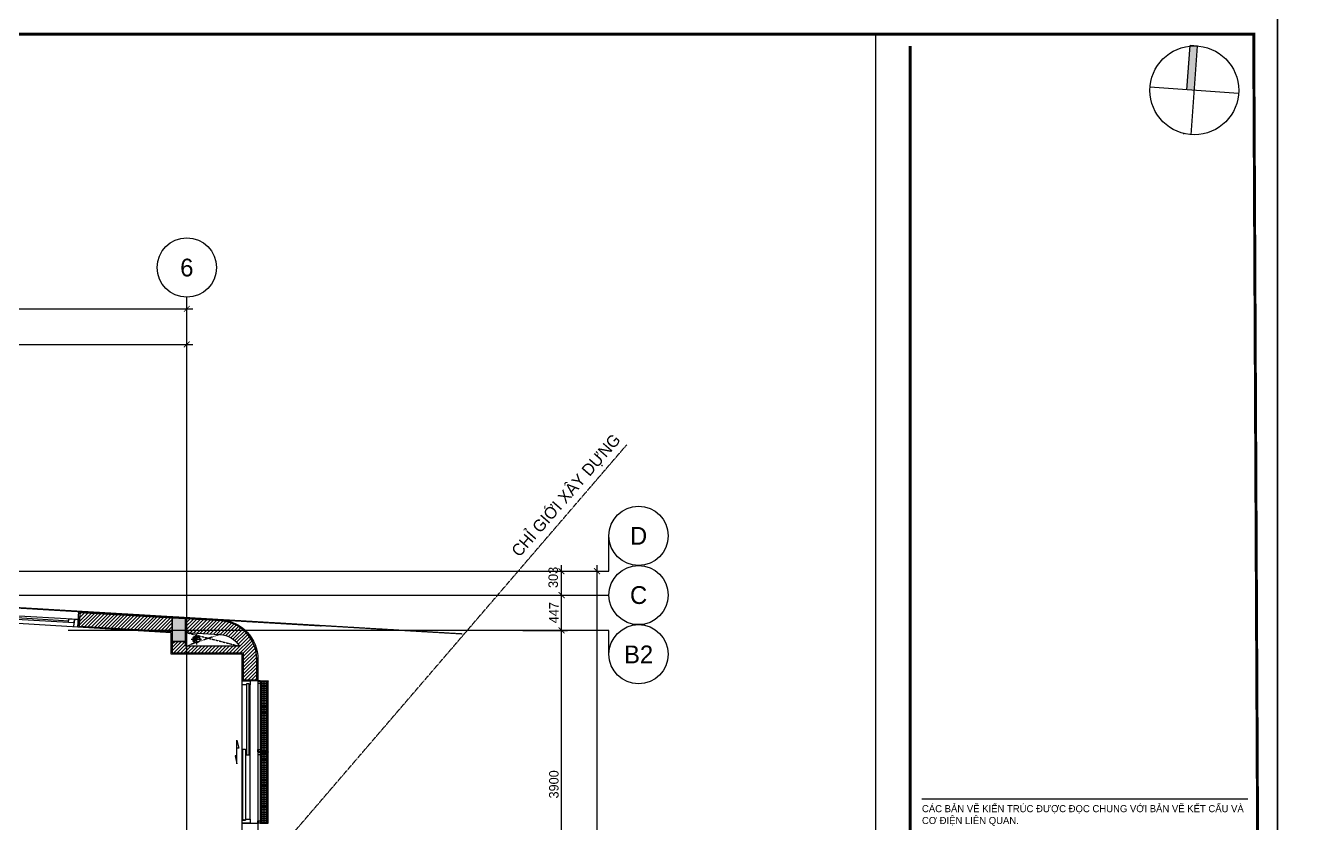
# Model space of a CAD drawing. Header units: inches. Extents: x 1721084 to 1854744, y 225101 to 488646.
# Drawn here: x 1794343 to 1810387, y 246379 to 256488 of the extents above; entities that cross this region are included whole.
import ezdxf
from ezdxf.enums import TextEntityAlignment as Align

# ---------------------------------------------------------------- set-up
doc = ezdxf.new("R2010")
doc.units = ezdxf.units.IN
doc.header["$MEASUREMENT"] = 0
for name, pattern in [('X-PL-T5$0$X-GRID-TYPICAL$0$CENTER2', [1.125, 0.75, -0.125, 0.125, -0.125]), ('X-PL-T5$0$X-PL-T5$0$DASHED', [0.75, 0.5, -0.25]), ('X-PL-T5$0$X-PL-T5$0$DASHEDX2', [1.5, 1, -0.5]), ('X-PL-T5$0$X-PL-T5$0$HIDDEN2', [0.1875, 0.125, -0.0625])]:
    doc.linetypes.add(name, pattern=pattern)
for name, color, linetype in [('A-ANNO-DIM 100', 252, 'Continuous'), ('I.A.M TITLEBLOCK - A2 -H$0$A-ANNO-KEY', 250, 'Continuous'), ('I.A.M TITLEBLOCK - A2 -H$0$A-ANNO-SYMB', 250, 'Continuous'), ('I.A.M TITLEBLOCK - A2 -H$0$A-TBLK-TEXT', 250, 'Continuous'), ('X-PL-T5$0$A-XREF', 250, 'Continuous'), ('X-PL-T5$0$X-GRID-TYPICAL$0$A-ANNO-DIM 75', 250, 'Continuous'), ('X-PL-T5$0$X-GRID-TYPICAL$0$A-GRID', 250, 'X-PL-T5$0$X-GRID-TYPICAL$0$CENTER2'), ('X-PL-T5$0$X-GRID-TYPICAL$0$A-GRID-SYMB', 250, 'Continuous'), ('X-PL-T5$0$X-PL-T5$0$A-ANNO-RNAM', 250, 'Continuous'), ('X-PL-T5$0$X-PL-T5$0$A-FLOR-ABOV', 250, 'X-PL-T5$0$X-PL-T5$0$HIDDEN2'), ('X-PL-T5$0$X-PL-T5$0$A-FLOR-DRAN', 250, 'Continuous'), ('X-PL-T5$0$X-PL-T5$0$A-FLOR-PATT', 250, 'Continuous'), ('X-PL-T5$0$X-PL-T5$0$A-FLOR-WALL', 250, 'Continuous'), ('X-PL-T5$0$X-PL-T5$0$A-FLOR-WALL-FNSH', 250, 'Continuous'), ('X-PL-T5$0$X-PL-T5$0$A-FLOR-WALL-PART', 250, 'Continuous'), ('X-PL-T5$0$X-PL-T5$0$A-FLOR-WALL-PATT', 250, 'Continuous'), ('X-PL-T5$0$X-PL-T5$0$A-FLOR-WDW', 250, 'Continuous'), ('X-PL-T5$0$X-PL-T5$0$A-XREF', 250, 'Continuous'), ('X-PL-T5$0$X-PL-T5$0$B- Ranh Lo Gioi', 250, 'X-PL-T5$0$X-PL-T5$0$DASHEDX2'), ('X-PL-T5$0$X-PL-T5$0$CGXD', 250, 'Continuous'), ('X-PL-T5$0$XREF1$0$A-FLOR-COLS-CONC', 6, 'Continuous'), ('X-PL-T5$0$XREF1$0$A-FLOR-PATT', 250, 'Continuous')]:
    doc.layers.add(name, color=color, linetype=linetype)
doc.styles.add('I.A.M TITLEBLOCK - A2 -H$0$TITLE BLOCK', font='arial.ttf')
doc.styles.add('X-PL-T5$0$X-GRID-TYPICAL$0$HDUNGARC', font='vn_vni.shx')
doc.styles.add('X-PL-T5$0$X-GRID-TYPICAL$0$SYMBTEXT', font='VAVON_.TTF')
doc.styles.add('X-PL-T5$0$X-PL-T5$0$SYMBTEXT', font='VAVON_.TTF')
doc.dimstyles.new('X-PL-T5$0$X-GRID-TYPICAL$0$DIM-75', dxfattribs={"dimscale": 75, "dimtxt": 1.6, "dimasz": 1, "dimexe": 1, "dimexo": 1, "dimgap": 0.5, "dimtad": 1, "dimdec": 0, "dimzin": 0, "dimdsep": 46, "dimtxsty": 'X-PL-T5$0$X-GRID-TYPICAL$0$HDUNGARC', "dimblk": 'X-PL-T5$0$X-GRID-TYPICAL$0$_ArchTick', "dimcen": 2, "dimdle": 1, "dimclrd": 256, "dimclre": 9, "dimclrt": 3, "dimadec": 0, "dimazin": 0, "dimtfac": 1, "dimtdec": 0, "dimtix": 1, "dimtmove": 2, "dimatfit": 2, "dimfxl": 1, "dimtolj": 1, "dimtzin": 0, "dimarcsym": 2})

# ---------------------------------------------------------------- blocks, each defined once
blk = doc.blocks.new('X-PL-T5$0$X-GRID-TYPICAL$0$SYMB-GRID')
blk.add_circle((0, 0), 5)
at = {"color": 2, "style": 'X-PL-T5$0$X-GRID-TYPICAL$0$SYMBTEXT', "flags": 4}
blk.add_attdef('NUM', text='', height=3, dxfattribs=at).set_placement((0, 0), align=Align.MIDDLE)
blk = doc.blocks.new('X-PL-T5$0$X-GRID-TYPICAL$0$_ArchTick')
at = {"color": 0, "linetype": 'ByBlock', "const_width": 0.15}
blk.add_lwpolyline([(-0.5, -0.48), (0.5, 0.52)], dxfattribs=at)
blk = doc.blocks.new('*D535')
at = {"layer": 'Defpoints', "color": 0, "transparency": 16777216}
for p in [(29778, 10950), (30794, 10950), (29778, -1000)]:
    blk.add_point(p, dxfattribs=at)
at = {"layer": 'X-PL-T5$0$X-GRID-TYPICAL$0$A-ANNO-DIM 75', "color": 9, "lineweight": -2, "transparency": 16777216}
for p, q in [((29853, 10950), (30869, 10950)), ((29853, -1000), (30869, -1000))]:
    blk.add_line(p, q, dxfattribs=at)
at = {"layer": 'X-PL-T5$0$X-GRID-TYPICAL$0$A-ANNO-DIM 75', "lineweight": -2, "transparency": 16777216}
blk.add_line((30794, -1075), (30794, 11025), dxfattribs=at)
at = {"layer": 'X-PL-T5$0$X-GRID-TYPICAL$0$A-ANNO-DIM 75', "lineweight": -2, "transparency": 16777216, "xscale": 75, "yscale": 75, "zscale": 75}
for p, rotation in [((30794, 10950), 90), ((30794, -1000), 270)]:
    blk.add_blockref('X-PL-T5$0$X-GRID-TYPICAL$0$_ArchTick', p, dxfattribs=dict(at, rotation=rotation))
at = {"layer": 'X-PL-T5$0$X-GRID-TYPICAL$0$A-ANNO-DIM 75', "color": 3, "transparency": 16777216, "insert": (30697, 4975), "char_height": 120, "attachment_point": 5, "rotation": 90, "style": 'X-PL-T5$0$X-GRID-TYPICAL$0$HDUNGARC'}
blk.add_mtext('\\A1;11950', dxfattribs=at)
blk = doc.blocks.new('*D536')
at = {"layer": 'Defpoints', "color": 0, "transparency": 16777216}
for p in [(29778, 10200), (30344, 10200), (29778, 6300)]:
    blk.add_point(p, dxfattribs=at)
at = {"layer": 'X-PL-T5$0$X-GRID-TYPICAL$0$A-ANNO-DIM 75', "lineweight": -2, "transparency": 16777216}
blk.add_line((30344, 6225), (30344, 10275), dxfattribs=at)
at = {"layer": 'X-PL-T5$0$X-GRID-TYPICAL$0$A-ANNO-DIM 75', "color": 9, "lineweight": -2, "transparency": 16777216}
for p, q in [((29853, 10200), (30419, 10200)), ((29853, 6300), (30419, 6300))]:
    blk.add_line(p, q, dxfattribs=at)
at = {"layer": 'X-PL-T5$0$X-GRID-TYPICAL$0$A-ANNO-DIM 75', "lineweight": -2, "transparency": 16777216, "xscale": 75, "yscale": 75, "zscale": 75}
for p, rotation in [((30344, 10200), 90), ((30344, 6300), 270)]:
    blk.add_blockref('X-PL-T5$0$X-GRID-TYPICAL$0$_ArchTick', p, dxfattribs=dict(at, rotation=rotation))
at = {"layer": 'X-PL-T5$0$X-GRID-TYPICAL$0$A-ANNO-DIM 75', "color": 3, "transparency": 16777216, "insert": (30247, 8250), "char_height": 120, "attachment_point": 5, "rotation": 90, "style": 'X-PL-T5$0$X-GRID-TYPICAL$0$HDUNGARC'}
blk.add_mtext('\\A1;3900', dxfattribs=at)
blk = doc.blocks.new('*D524')
at = {"layer": 'Defpoints', "color": 0, "transparency": 16777216}
for p in [(25600, 13820), (20700, 13370), (25600, 13370)]:
    blk.add_point(p, dxfattribs=at)
at = {"layer": 'X-PL-T5$0$X-GRID-TYPICAL$0$A-ANNO-DIM 75', "lineweight": -2, "transparency": 16777216}
blk.add_line((20625, 13820), (25675, 13820), dxfattribs=at)
at = {"layer": 'X-PL-T5$0$X-GRID-TYPICAL$0$A-ANNO-DIM 75', "color": 9, "lineweight": -2, "transparency": 16777216}
for p, q in [((20700, 13445), (20700, 13895)), ((25600, 13445), (25600, 13895))]:
    blk.add_line(p, q, dxfattribs=at)
at = {"layer": 'X-PL-T5$0$X-GRID-TYPICAL$0$A-ANNO-DIM 75', "lineweight": -2, "transparency": 16777216, "xscale": 75, "yscale": 75, "zscale": 75, "rotation": 180}
blk.add_blockref('X-PL-T5$0$X-GRID-TYPICAL$0$_ArchTick', (20700, 13820), dxfattribs=at)
at = {"layer": 'X-PL-T5$0$X-GRID-TYPICAL$0$A-ANNO-DIM 75', "lineweight": -2, "transparency": 16777216, "xscale": 75, "yscale": 75, "zscale": 75}
blk.add_blockref('X-PL-T5$0$X-GRID-TYPICAL$0$_ArchTick', (25600, 13820), dxfattribs=at)
at = {"layer": 'X-PL-T5$0$X-GRID-TYPICAL$0$A-ANNO-DIM 75', "color": 3, "transparency": 16777216, "insert": (23150, 13918), "char_height": 120, "attachment_point": 5, "style": 'X-PL-T5$0$X-GRID-TYPICAL$0$HDUNGARC'}
blk.add_mtext('\\A1;4900', dxfattribs=at)
blk = doc.blocks.new('*D525')
at = {"layer": 'Defpoints', "color": 0, "transparency": 16777216}
for p in [(25600, 14270), (0, 13370), (25600, 13370)]:
    blk.add_point(p, dxfattribs=at)
at = {"layer": 'X-PL-T5$0$X-GRID-TYPICAL$0$A-ANNO-DIM 75', "color": 9, "lineweight": -2, "transparency": 16777216}
for p, q in [((0, 13445), (0, 14345)), ((25600, 13445), (25600, 14345))]:
    blk.add_line(p, q, dxfattribs=at)
at = {"layer": 'X-PL-T5$0$X-GRID-TYPICAL$0$A-ANNO-DIM 75', "lineweight": -2, "transparency": 16777216}
blk.add_line((-75, 14270), (25675, 14270), dxfattribs=at)
at = {"layer": 'X-PL-T5$0$X-GRID-TYPICAL$0$A-ANNO-DIM 75', "lineweight": -2, "transparency": 16777216, "xscale": 75, "yscale": 75, "zscale": 75, "rotation": 180}
blk.add_blockref('X-PL-T5$0$X-GRID-TYPICAL$0$_ArchTick', (0, 14270), dxfattribs=at)
at = {"layer": 'X-PL-T5$0$X-GRID-TYPICAL$0$A-ANNO-DIM 75', "lineweight": -2, "transparency": 16777216, "xscale": 75, "yscale": 75, "zscale": 75}
blk.add_blockref('X-PL-T5$0$X-GRID-TYPICAL$0$_ArchTick', (25600, 14270), dxfattribs=at)
at = {"layer": 'X-PL-T5$0$X-GRID-TYPICAL$0$A-ANNO-DIM 75', "color": 3, "transparency": 16777216, "insert": (12800, 14368), "char_height": 120, "attachment_point": 5, "style": 'X-PL-T5$0$X-GRID-TYPICAL$0$HDUNGARC'}
blk.add_mtext('\\A1;25600', dxfattribs=at)
blk = doc.blocks.new('*D547')
at = {"layer": 'Defpoints', "color": 0, "transparency": 16777216}
for p in [(29778, 10647), (30344, 10647), (29778, 10200)]:
    blk.add_point(p, dxfattribs=at)
at = {"layer": 'X-PL-T5$0$X-GRID-TYPICAL$0$A-ANNO-DIM 75', "color": 9, "lineweight": -2, "transparency": 16777216}
for p, q in [((29853, 10647), (30419, 10647)), ((29853, 10200), (30419, 10200))]:
    blk.add_line(p, q, dxfattribs=at)
at = {"layer": 'X-PL-T5$0$X-GRID-TYPICAL$0$A-ANNO-DIM 75', "lineweight": -2, "transparency": 16777216}
blk.add_line((30344, 10125), (30344, 10722), dxfattribs=at)
at = {"layer": 'X-PL-T5$0$X-GRID-TYPICAL$0$A-ANNO-DIM 75', "lineweight": -2, "transparency": 16777216, "xscale": 75, "yscale": 75, "zscale": 75}
for p, rotation in [((30344, 10647), 90), ((30344, 10200), 270)]:
    blk.add_blockref('X-PL-T5$0$X-GRID-TYPICAL$0$_ArchTick', p, dxfattribs=dict(at, rotation=rotation))
at = {"layer": 'X-PL-T5$0$X-GRID-TYPICAL$0$A-ANNO-DIM 75', "color": 3, "transparency": 16777216, "insert": (30247, 10424), "char_height": 120, "attachment_point": 5, "rotation": 90, "style": 'X-PL-T5$0$X-GRID-TYPICAL$0$HDUNGARC'}
blk.add_mtext('\\A1;447', dxfattribs=at)
blk = doc.blocks.new('*D527')
at = {"layer": 'Defpoints', "color": 0, "transparency": 16777216}
for p in [(29778, 10950), (30344, 10950), (29778, 10647)]:
    blk.add_point(p, dxfattribs=at)
at = {"layer": 'X-PL-T5$0$X-GRID-TYPICAL$0$A-ANNO-DIM 75', "color": 9, "lineweight": -2, "transparency": 16777216}
for p, q in [((29853, 10950), (30419, 10950)), ((29853, 10647), (30419, 10647))]:
    blk.add_line(p, q, dxfattribs=at)
at = {"layer": 'X-PL-T5$0$X-GRID-TYPICAL$0$A-ANNO-DIM 75', "lineweight": -2, "transparency": 16777216}
blk.add_line((30344, 10572), (30344, 11025), dxfattribs=at)
at = {"layer": 'X-PL-T5$0$X-GRID-TYPICAL$0$A-ANNO-DIM 75', "lineweight": -2, "transparency": 16777216, "xscale": 75, "yscale": 75, "zscale": 75}
for p, rotation in [((30344, 10950), 90), ((30344, 10647), 270)]:
    blk.add_blockref('X-PL-T5$0$X-GRID-TYPICAL$0$_ArchTick', p, dxfattribs=dict(at, rotation=rotation))
at = {"layer": 'X-PL-T5$0$X-GRID-TYPICAL$0$A-ANNO-DIM 75', "color": 3, "transparency": 16777216, "insert": (30239, 10871), "char_height": 120, "attachment_point": 5, "rotation": 90, "style": 'X-PL-T5$0$X-GRID-TYPICAL$0$HDUNGARC'}
blk.add_mtext('\\A1;303', dxfattribs=at)
blk = doc.blocks.new('X-PL-T5$0$X-PL-T5$0$NM 90')
h = blk.add_hatch()
h.set_pattern_fill('DASH', color=8, scale=400)
h.paths.add_polyline_path([(0, 45, 1), (0, 0)])
h.paths.add_polyline_path([(0, 45), (0, 0), (45, 0, 0.4142136)])
h.paths.add_polyline_path([(45, 0), (0, 0, -1), (0, -45, 0.4142136)])
h = blk.add_hatch()
h.set_pattern_fill('DASH', color=256, scale=400)
h.paths.add_polyline_path([(0, 45, 1), (0, 0)])
h.paths.add_polyline_path([(0, 45), (0, 0), (45, 0, 0.4142136)])
h.paths.add_polyline_path([(45, 0), (0, 0, -1), (0, -45, 0.4142136)])
h = blk.add_hatch()
h.set_pattern_fill('DASH', color=8, scale=400)
h.paths.add_polyline_path([(0, 45, 1), (0, 0)])
h.paths.add_polyline_path([(0, 45), (0, 0), (45, 0, 0.4142136)])
h.paths.add_polyline_path([(45, 0), (0, 0, -1), (0, -45, 0.4142136)])
h = blk.add_hatch(color=8)
h.dxf.hatch_style = 1
h.paths.add_polyline_path([(0, 45, 1), (0, 0)])
h.paths.add_polyline_path([(0, 45), (0, 0), (45, 0, 0.4142136)])
h.paths.add_polyline_path([(45, 0), (0, 0, -1), (0, -45, 0.4142136)])
at = {"color": 8}
for points in [[(65, 0), (-65, 0)], [(0, 65), (0, -65)]]:
    blk.add_lwpolyline(points, dxfattribs=at)
blk.add_circle((0, 0), 45)
for centre, start, end in [((0, 22.5), 90, 270), ((0, -22.5), 270, 90)]:
    blk.add_arc(centre, 22.5, start, end)
blk = doc.blocks.new('*U517')
at = {"color": 0, "ltscale": 40}
for p, q in [((-600, 100), (300, 100)), ((300, 0), (-600, 0))]:
    blk.add_line(p, q, dxfattribs=at)
at = {"ltscale": 40}
for p, q in [((-480, 50), (180, 50)), ((180, 25), (-480, 25))]:
    blk.add_line(p, q, dxfattribs=at)
at = {"color": 0, "lineweight": -2}
for points in [[(-600, 100), (-550, 100), (-550, 0), (-600, 0)], [(300, 100), (250, 100), (250, 0), (300, 0)]]:
    blk.add_lwpolyline(points, close=True, dxfattribs=at)
at = {"ltscale": 40}
for points in [[(-550, 50), (-480, 50), (-480, 0), (-550, 0)], [(180, 50), (250, 50), (250, 0), (180, 0)]]:
    blk.add_lwpolyline(points, close=True, dxfattribs=at)
blk = doc.blocks.new('X-PL-T5$0$XREF1')
at = {"layer": 'X-PL-T5$0$XREF1$0$A-FLOR-PATT'}
h = blk.add_hatch(dxfattribs=at)
h.set_pattern_fill('!BTCT', color=250, scale=20, pattern_type=2)
h.set_pattern_definition([(50, (0, 0), (143.45204, -12.55043), [15, -165]), (355, (0, 0), (-27.7503, 150.4384), [12, -132]), (100.4514, (11.95, -1.05), (115.7019, 137.8879), [12.74804, -140.2284]), (46.1842, (0, 40), (213.4482, -33.1038), [22.5, -247.5]), (96.6356, (17.79, 37.24), (186.9325, 194.8236), [19.122, -210.3426]), (351.1842, (0, 40), (186.9324, 194.8237), [18, -198]), (21, (20, 30), (119.3814, -80.5238), [15, -165]), (326, (20, 30), (48.6631, 145.03), [12, -132]), (71.4514, (29.95, 23.29), (168.0445, 64.5061), [12.74804, -140.2284]), (37.5, (0, 0), (2.43197, 66.57877), [0, -130.4, 0, -134, 0, -132.5]), (7.5, (0, 0), (52.6139, 78.88234), [0, -76.4, 0, -127.4, 0, -50.5]), (327.5, (-44.6, 0), (106.76449, -4.51097), [0, -50, 0, -156, 0, -207]), (317.5, (-64.6, 0), (116.63723, 20.021), [0, -65, 0, -103.6, 0, -147]), (45, (0, 0), (-60.10408, 60.10408), []), (45, (0, 24.5), (-60.10408, 60.10408), [])])
h.paths.add_polyline_path([(20685, 3915), (20685, 4285), (20415, 4285), (20415, 3915)])
h.paths.add_polyline_path([(19915, 685), (19915, 375), (20685, 375), (20685, 685)])
h.paths.add_polyline_path([(15485, -985), (15485, -715), (14815, -715), (14815, -985)])
h.paths.add_polyline_path([(15385, 4285), (15015, 4285), (15015, 3915), (15385, 3915)])
h.paths.add_polyline_path([(8785, 5465), (8785, 5935), (8315, 5935), (8315, 5465)])
h.paths.add_polyline_path([(300, 385), (15, 385), (15, 15), (300, 15)])
h.paths.add_polyline_path([(4265, -985), (4735, -985), (4735, -715), (4265, -715)])
h.paths.add_polyline_path([(8515, -985), (8785, -985), (8785, -615), (8515, -615)])
h.paths.add_polyline_path([(15, 5465), (485, 5465), (485, 5935), (15, 5935)])
h.paths.add_polyline_path([(285, 11335), (15, 11335), (15, 10965), (285, 10965)])
h.paths.add_polyline_path([(8785, 11337), (8515, 11352), (8515, 10965), (8785, 10965)])
h.paths.add_polyline_path([(4735, 11576), (4265, 11603), (4265, 11315), (4735, 11315)])
h.paths.add_polyline_path([(20685, 10634), (20415, 10650), (20415, 10215), (20685, 10215)])
h.paths.add_polyline_path([(15485, 10941), (15015, 10969), (15015, 10665), (15485, 10665)])
h.paths.add_polyline_path([(25585, 10345), (25415, 10355), (25415, 10060), (25585, 10060)])
at = {"layer": 'X-PL-T5$0$XREF1$0$A-FLOR-COLS-CONC'}
blk.add_lwpolyline([(25585, 10345), (25415, 10355), (25415, 10060), (25585, 10060)], close=True, dxfattribs=at)
blk = doc.blocks.new('*U516')
at = {"color": 8, "ltscale": 100}
for p, q in [((50, 100), (1750, 100)), ((50, 0), (1750, 0))]:
    blk.add_line(p, q, dxfattribs=at)
for points in [[(50, 100), (0, 100), (0, 0), (50, 0), (50, 10), (35, 10), (35, 45), (50, 45)], [(935, 45), (35, 45), (35, 10), (935, 10)], [(865, 90), (1765, 90), (1765, 55), (865, 55)], [(1800, 100), (1750, 100), (1750, 90), (1765, 90), (1765, 55), (1750, 55), (1750, 0), (1800, 0)]]:
    blk.add_lwpolyline(points, close=True)
blk.add_lwpolyline([(850, -65), (850, -90), (750, -65), (1050, -65), (950, -40), (950, -65)])
blk = doc.blocks.new('X-PL-T5$0$X-PL-T5$0$X-A-PL-GENL-2ND FLOOR$0$pl-louver 1')
at = {"layer": 'X-PL-T5$0$X-PL-T5$0$A-FLOR-WALL-PATT'}
h = blk.add_hatch(dxfattribs=at)
h.set_pattern_fill('BRASS', color=256, scale=5)
h.set_pattern_definition([(0, (0, 0), (0, 31.75), []), (0, (0, 15.875), (0, 31.75), [15.875, -7.9375])])
h.paths.add_polyline_path([(-2, -30), (-898, -30), (-898, -130), (-2, -130)])
for points in [[(-870, -2), (-898, -2), (-898, -30), (-900, -30), (-900, 0), (-870, 0)], [(-30, -2), (-2, -2), (-2, -30), (0, -30), (0, 0), (-30, 0)], [(-898, -130), (-2, -130), (-2, -30), (-898, -30)]]:
    blk.add_lwpolyline(points, close=True)
for points in [[(-900, -30), (-900, -130), (-898, -130), (-898, -30)], [(-30, 0), (-870, 0)], [(-870, -2), (-870, -30)], [(-30, -2), (-30, -30)], [(0, -30), (0, -130), (-2, -130), (-2, -30)]]:
    blk.add_lwpolyline(points)
blk = doc.blocks.new('I.A.M TITLEBLOCK - A2 -H$0$TRUE NORTH')
at = {"layer": 'I.A.M TITLEBLOCK - A2 -H$0$A-ANNO-SYMB'}
h = blk.add_hatch(color=256, dxfattribs=at)
h.dxf.hatch_style = 1
h.paths.add_polyline_path([(-250, 1479, -0.041886), (0, 1500), (0, 0), (-250, 0)])
h.paths.add_polyline_path([(0, 1500, 0.041886), (-250, 1479), (-250, 1500)])
for points in [[(0, 1500), (-250, 1500)], [(-250, 0), (-250, 1500)], [(0, -1500), (0, 1500)], [(1500, 0), (-1500, 0)], [(-250, -1500), (-250, -1479)]]:
    blk.add_lwpolyline(points, dxfattribs=at)
blk.add_circle((0, 0), 1500, dxfattribs=at)
blk = doc.blocks.new('I.A.M TITLEBLOCK - A2 -H')
at = {"const_width": 0.5}
blk.add_lwpolyline([(5, 3), (592, 3), (590, 417), (5, 417)], close=True, dxfattribs=at)
blk.add_lwpolyline([(532, 6), (532, 415)], dxfattribs=at)
at = {"color": 2}
blk.add_lwpolyline([(534, 287.9), (589, 287.9)], dxfattribs=at)
at = {"layer": 'Defpoints'}
blk.add_lwpolyline([(0, 420), (594, 420), (594, 0), (0, 0)], close=True, dxfattribs=at)
at = {"layer": 'I.A.M TITLEBLOCK - A2 -H$0$A-ANNO-KEY', "xscale": 0.005, "yscale": 0.005, "zscale": 0.005, "rotation": 355.8874453798923}
blk.add_blockref('I.A.M TITLEBLOCK - A2 -H$0$TRUE NORTH', (579.97, 407.52), dxfattribs=at)
at = {"layer": 'I.A.M TITLEBLOCK - A2 -H$0$A-TBLK-TEXT', "color": 2, "lineweight": 0, "insert": (534, 286.84), "char_height": 1.2, "width": 55, "attachment_point": 1, "style": 'I.A.M TITLEBLOCK - A2 -H$0$TITLE BLOCK'}
blk.add_mtext('\\pt1.2;{\\fVNI-Avo|b0|i0|c0|p2;CAÙC BAÛN VEÕ KIEÁN TRUÙC ÑÖÔÏC ÑOÏC CHUNG VÔÙI BAÛN VEÕ KEÁT CAÁU VAØ CÔ ÑIEÄN LIEÂN QUAN.}', dxfattribs=at)
blk = doc.blocks.new('X-PL-T5$0$X-GRID-TYPICAL')
at = {"layer": 'X-PL-T5$0$X-GRID-TYPICAL$0$A-GRID', "ltscale": 8}
blk.add_line((25600, -3650), (25600, 14420), dxfattribs=at)
for points in [[(0, 11870), (27300, 10259)], [(9937.8, 10950), (9937.8, 10950), (30944.3, 10950), (30944.3, 11397.5)], [(19500, 10647.5), (30944.3, 10647.5)], [(30944.3, 9897.5), (30944.3, 10200), (24100, 10200)]]:
    blk.add_lwpolyline(points, dxfattribs=at)
at = {"layer": 'X-PL-T5$0$X-GRID-TYPICAL$0$A-GRID-SYMB'}
ref = blk.add_blockref('X-PL-T5$0$X-GRID-TYPICAL$0$SYMB-GRID', (25600, 14795), dxfattribs=dict(at, xscale=75, yscale=75, zscale=75))
ref.add_attrib('NUM', '6', dxfattribs={"layer": '0', "color": 2, "height": 225, "style": 'X-PL-T5$0$X-GRID-TYPICAL$0$SYMBTEXT'}).set_placement((25600, 14795), align=Align.MIDDLE)
ref = blk.add_blockref('X-PL-T5$0$X-GRID-TYPICAL$0$SYMB-GRID', (31319.3, 11397.5), dxfattribs=dict(at, xscale=75, yscale=75, zscale=75))
ref.add_attrib('NUM', 'D', dxfattribs={"layer": '0', "color": 2, "height": 225, "style": 'X-PL-T5$0$X-GRID-TYPICAL$0$SYMBTEXT'}).set_placement((31319.3, 11397.5), align=Align.MIDDLE)
ref = blk.add_blockref('X-PL-T5$0$X-GRID-TYPICAL$0$SYMB-GRID', (31319.3, 10647.5), dxfattribs=dict(at, xscale=75, yscale=75, zscale=75))
ref.add_attrib('NUM', 'C', dxfattribs={"layer": '0', "color": 2, "height": 225, "style": 'X-PL-T5$0$X-GRID-TYPICAL$0$SYMBTEXT'}).set_placement((31319.3, 10647.5), align=Align.MIDDLE)
ref = blk.add_blockref('X-PL-T5$0$X-GRID-TYPICAL$0$SYMB-GRID', (31319.3, 9897.5), dxfattribs=dict(at, xscale=75, yscale=75, zscale=75))
ref.add_attrib('NUM', 'B2', dxfattribs={"layer": '0', "color": 2, "height": 225, "style": 'X-PL-T5$0$X-GRID-TYPICAL$0$SYMBTEXT'}).set_placement((31319.3, 9897.5), align=Align.MIDDLE)
at = {"layer": 'X-PL-T5$0$X-GRID-TYPICAL$0$A-ANNO-DIM 75'}
for base, p1, picture, middle in [((25600, 14270), (0, 13370), '*D525', (12800, 14367.5)), ((25600, 13820), (20700, 13370), '*D524', (23150, 13917.5))]:
    dim = blk.add_linear_dim(base=base, p1=p1, p2=(25600, 13370), dimstyle='X-PL-T5$0$X-GRID-TYPICAL$0$DIM-75', dxfattribs=at)
    dim.commit()
    dim.dimension.update_dxf_attribs({"geometry": picture, "text_midpoint": middle})
for base, p1, p2, picture, middle in [((30794.3, 10950), (29777.8, -1000), (29777.8, 10950), '*D535', (30696.8, 4975)), ((30344.3031, 10647.4621), (29777.7823, 10200), (29777.7823, 10647.4621), '*D547', (30246.8031, 10423.7311)), ((30344.3, 10200), (29777.8, 6300), (29777.8, 10200), '*D536', (30246.8, 8250))]:
    dim = blk.add_linear_dim(base=base, p1=p1, p2=p2, angle=90, dimstyle='X-PL-T5$0$X-GRID-TYPICAL$0$DIM-75', dxfattribs=at)
    dim.commit()
    dim.dimension.update_dxf_attribs({"geometry": picture, "text_midpoint": middle})
dim = blk.add_linear_dim(base=(30344.3031, 10950), p1=(29777.7823, 10647.4621), p2=(29777.7823, 10950), angle=90, dimstyle='X-PL-T5$0$X-GRID-TYPICAL$0$DIM-75', dxfattribs=at)
dim.commit()
dim.dimension.update_dxf_attribs({"geometry": '*D527', "text_midpoint": (30239.3031, 10870.807), "dimtype": 128})
blk = doc.blocks.new('X-PL-T5$0$X-PL-T5')
at = {"layer": 'X-PL-T5$0$X-PL-T5$0$A-FLOR-PATT'}
h = blk.add_hatch(dxfattribs=at)
h.set_pattern_fill('ANSI31', color=250, scale=250)
h.paths.add_polyline_path([(24246, 10424), (24236, 10254), (25415, 10185), (25415, 10355)])
h.paths.add_polyline_path([(26268, 10000), (25585, 10000), (25585, 10060), (25415, 10060), (25415, 9915), (26315, 9915), (26315, 9575), (26485, 9575), (26485, 9835, 0.397053), (26029, 10319), (25585, 10345), (25585, 10175), (26019, 10149, -0.24466)])
at = {"layer": 'Defpoints', "color": 5}
blk.add_lwpolyline([(34318, -12850), (-4757, -12850), (-4757, 17750), (34318, 17750)], close=True, dxfattribs=at)
at = {"layer": 'X-PL-T5$0$X-PL-T5$0$A-FLOR-ABOV', "linetype": 'X-PL-T5$0$X-PL-T5$0$DASHEDX2'}
for points in [[(25585, 10175), (26268, 10000)], [(26019, 10149), (25585, 10000)]]:
    blk.add_lwpolyline(points, dxfattribs=at)
at = {"layer": 'X-PL-T5$0$X-PL-T5$0$A-FLOR-WALL'}
blk.add_lwpolyline([(25415, 10355), (24246, 10424), (24236, 10254), (25415, 10185), (25415, 10355)], dxfattribs=at)
blk.add_lwpolyline([(25585, 10345), (25585, 10175), (26019, 10149, -0.24466), (26268, 10000), (25585, 10000), (25585, 10060), (25415, 10060), (25415, 9915), (26315, 9915), (26315, 9575), (26485, 9575), (26485, 9835, 0.397053), (26029, 10319)], format="xyb", close=True, dxfattribs=at)
at = {"layer": 'X-PL-T5$0$X-PL-T5$0$A-FLOR-WALL-FNSH'}
blk.add_lwpolyline([(25400, 10171), (24220, 10240), (24232, 10440), (26029, 10334, -0.397053), (26500, 9835), (26500, 9560), (26300, 9560), (26300, 9900), (25400, 9900)], format="xyb", close=True, dxfattribs=at)
blk.add_lwpolyline([(25709, 6500), (26107, 6964, 0.179259), (26300, 7485), (26300, 7760), (26500, 7760), (26500, 7485, -0.179259), (26259, 6833), (25325, 5746)], format="xyb", dxfattribs=at)
at = {"layer": 'X-PL-T5$0$X-PL-T5$0$A-FLOR-WALL-PART'}
for points in [[(22435, 10546), (24232, 10440)], [(26500, 9560), (26500, 7760)]]:
    blk.add_lwpolyline(points, dxfattribs=at)
at = {"layer": 'X-PL-T5$0$X-PL-T5$0$B- Ranh Lo Gioi', "color": 4, "linetype": 'X-PL-T5$0$X-PL-T5$0$DASHEDX2', "ltscale": 5}
for p, q in [((28859, 10167), (0, 11870)), ((29084, 10154), (28859, 10167))]:
    blk.add_line(p, q, dxfattribs=at)
at = {"layer": 'X-PL-T5$0$X-PL-T5$0$CGXD', "linetype": 'X-PL-T5$0$X-PL-T5$0$DASHED', "ltscale": 7}
blk.add_line((19017, -1600), (31170, 12551), dxfattribs=at)
blk.add_blockref('X-PL-T5$0$X-GRID-TYPICAL', (0, 0))
at = {"layer": 'X-PL-T5$0$X-PL-T5$0$A-FLOR-DRAN', "rotation": 90}
blk.add_blockref('X-PL-T5$0$X-PL-T5$0$NM 90', (25722, 10087), dxfattribs=at)
at = {"layer": 'X-PL-T5$0$X-PL-T5$0$A-FLOR-WDW'}
for name, p, rotation in [('*U517', (23627, 10376), 176.6239890927043), ('X-PL-T5$0$X-PL-T5$0$X-A-PL-GENL-2ND FLOOR$0$pl-louver 1', (26500, 9560), 89.99999999999397), ('X-PL-T5$0$X-PL-T5$0$X-A-PL-GENL-2ND FLOOR$0$pl-louver 1', (26500, 8660), 89.99999999999397)]:
    blk.add_blockref(name, p, dxfattribs=dict(at, rotation=rotation))
at = {"layer": 'X-PL-T5$0$X-PL-T5$0$A-FLOR-WDW', "xscale": -1, "rotation": 269.9999999999999}
blk.add_blockref('*U516', (26300, 7760), dxfattribs=at)
at = {"layer": 'X-PL-T5$0$X-PL-T5$0$A-XREF'}
blk.add_blockref('X-PL-T5$0$XREF1', (0, 0), dxfattribs=at)
at = {"layer": 'X-PL-T5$0$X-PL-T5$0$A-ANNO-RNAM', "insert": (30412, 11901), "char_height": 150, "width": 5642.54, "attachment_point": 5, "rotation": 49, "style": 'X-PL-T5$0$X-PL-T5$0$SYMBTEXT'}
blk.add_mtext('CHÆ GIÔÙI XAÂY DÖÏNG', dxfattribs=at)
blk = doc.blocks.new('X-PL-T5')
at = {"layer": 'X-PL-T5$0$A-XREF'}
blk.add_blockref('X-PL-T5$0$X-PL-T5', (0, 0), dxfattribs=at)

msp = doc.modelspace()

# ---------------------------------------------------------------- block references
msp.add_blockref('X-PL-T5', (1770787.6, 238626.4))
at = {"layer": 'A-ANNO-DIM 100', "xscale": 75, "yscale": 75, "zscale": 75}
msp.add_blockref('I.A.M TITLEBLOCK - A2 -H', (1810194.4, 225101), dxfattribs=at)

# ---------------------------------------------------------------- next in the draw order: block references
msp.add_blockref('I.A.M TITLEBLOCK - A2 -H', (1765644.4, 225101), dxfattribs=at)

doc.saveas('drawing.dxf')
